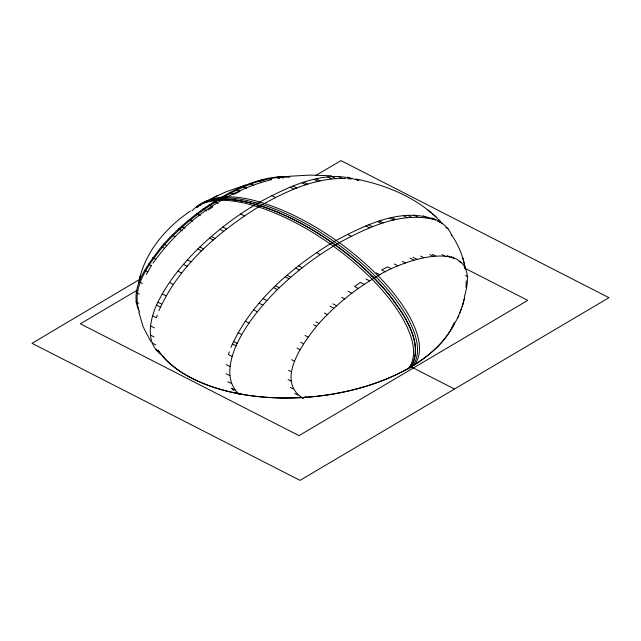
<?xml version="1.0" encoding="UTF-8"?>
<svg xmlns="http://www.w3.org/2000/svg" width="641" height="641" viewBox="0 0 641 641"><rect width="100%" height="100%" fill="white"/><g stroke="black" fill="none" stroke-linecap="round" stroke-linejoin="round"><path stroke-width="0.96" d="M161.252 354.369C145.082 343.576 149.786 320.268 156.476 305.132C166.388 283.875 181.355 265.422 197.869 248.94C213.99 233.252 231.738 219.206 250.879 207.372M240.864 393.294L239.301 394.215C224.366 381.443 229.799 358.8 237.194 343.368C247.009 323.08 261.536 305.461 277.385 289.588C293.506 273.907 311.246 259.861 330.379 248.035A327.976 207.748 -62.9 0 1 340.988 241.761C369.577 226.473 402.716 211.105 435.624 219.879C402.508 206.819 366.636 224.414 337.206 239.83A327.976 207.748 -62.9 0 0 326.59 246.104C287.24 271.255 250.102 304.018 230.928 347.406M306.029 396.507L303.009 398.285C274.412 380.434 304.187 341.108 318.938 323.473C335.147 305.581 354 290.053 374.793 277.777C401.739 259.285 484.195 232.21 464.372 296.551M139.57 311.943C127.743 289.283 148.039 264.188 161.436 246.737C174.08 231.986 188.839 219.19 204.639 207.932C229.582 191.347 258.051 175.538 288.899 176.636M466.007 287.585L466.247 280.822M138.704 282.865C144.233 252.746 165.658 227.859 190.377 211.017M139.826 277.906L140.299 275.798M461.424 308.77L457.786 317.76L452.153 328.016M462.113 306.759L464.677 297.304L462.93 304.339L459.605 313.521M229.31 351.869L228.332 354.545L232.122 356.476M157.341 315.1L156.372 317.776L152.582 315.845M158.96 310.637C178.15 267.233 215.304 234.47 254.669 209.311A328.008 207.772 -62.9 0 1 265.278 203.037C289.924 189.576 317.119 177.477 345.739 178.551M457.786 317.76L458.788 315.436M146.332 274.452L151.356 265.606M411.025 366.804C424.638 341.076 402.78 313.088 387.917 293.209C366.884 268.275 341.292 247.426 313.473 230.496C292.937 218.244 271.015 207.94 247.698 202.292C231.265 199.006 211.434 195.954 197.268 207.059M152.959 263.195C181.451 223.485 223.509 191.667 271.303 179.672M408.301 369.024C419.23 353.856 411.025 333.857 403.165 319.25C388.911 294.531 368.423 274.052 346.452 256.128C321.149 236.064 293.089 219.11 262.57 208.301C243.123 202.083 221.225 196.33 201.354 203.99M410.28 367.854C421.217 352.686 413.004 332.687 405.144 318.08C390.89 293.362 370.402 272.882 348.432 254.958C323.128 234.894 295.068 217.94 264.549 207.131C245.102 200.905 223.204 195.16 203.333 202.82M412.259 366.684C423.196 351.516 414.991 331.517 407.123 316.91C392.869 292.192 372.381 271.704 350.411 253.78C325.107 233.725 297.047 216.77 266.528 205.961C247.081 199.736 225.183 193.991 205.32 201.651M414.743 364.753C424.951 349.593 416.802 330.139 409.11 315.733C392.516 287.176 367.982 264.124 341.773 244.445C316.35 225.985 288.442 210.352 258.147 201.546C236.297 195.184 209.15 192.797 191.947 210.873M196.683 207.147L198.061 205.865M197.284 207.251L200.048 204.695M199.952 205.44L202.027 203.518M208.429 209.871L212.796 206.915L209.006 204.976M140.403 278.955L32.05 343.32L300.004 480.373L608.95 297.68L340.996 160.627L315.997 175.346M137.118 290.237L80.365 323.801L299.01 435.632L527.743 300.373L464.637 268.098M358.816 180.522C325.748 168.759 290.653 185.746 261.488 201.098A328.008 207.772 -62.9 0 0 250.879 207.372M234.886 193.919L240.006 191.363L236.217 189.424M214.863 196.907L226.233 191.755L245.623 184.985M210.593 199.014L217.964 195.361M277.817 178.575L279.676 178.262M289.075 176.291L309.755 175.081L331.413 175.786M289.844 177.124C258.996 176.019 230.528 191.835 205.585 208.421C189.792 219.671 175.025 232.475 162.381 247.218C148.688 264.589 131.525 286.783 138.801 310.14M347.646 178.695L350.499 178.927M356.14 179.063C383.134 184.464 409.783 194.76 431.048 212.604M431.842 217.948C440.327 221.217 448.476 226.505 451.737 235.423M356.172 179.192L358.439 180.353M441.248 222.707L437.458 220.768L442.739 223.525M347.67 177.06L351.452 178.999M423.348 215.809L427.13 217.748M445.832 227.603L448.099 228.765M338.144 176.307L341.933 178.246M413.83 215.047L417.62 216.987M331.902 176.604L335.692 178.543M407.716 215.344L411.498 217.275M327.655 176.948L331.437 178.879M403.341 215.688L407.123 217.62M316.301 178.911L320.083 180.842M391.988 217.644L395.777 219.583M314.178 179.44L317.96 181.371M389.936 218.156L393.718 220.095M451.368 256.825L454.397 258.379M303.978 182.236L307.768 184.175M379.672 220.977L383.462 222.908M459.004 261.56L461.28 262.722M447.106 255.591L450.134 257.145M377.797 221.602L381.587 223.541M302.055 182.877L305.845 184.816M441.945 254.549L444.974 256.104M464.332 268.058L465.847 268.835M280.189 176.507L283.218 178.062M432.435 254.405L435.463 255.951M277.769 176.652L280.037 177.813M429.847 254.549L432.875 256.104M293.097 186.082L296.887 188.013M368.831 224.807L372.613 226.738M465.646 275.47L467.914 276.632M290.157 187.204L293.947 189.135M365.851 225.944L369.633 227.875M268.459 178.222L271.488 179.768M420.688 256.088L423.717 257.642M261.712 179.76L265.494 181.691M413.036 257.273L416.818 259.204M258.66 180.674L261.688 182.22M410.112 258.139L413.894 260.078M250.246 183.582L253.275 185.137M402.444 261.448L405.473 262.994M271.76 195.561L275.542 197.5M347.446 234.302L351.228 236.241M242.843 186.507L246.625 188.438M394.287 263.98L398.069 265.919M391.443 268.835L387.661 266.904L381.651 269.901L385.433 271.84M230.215 192.436L234.005 194.367M224.703 195.425L227.731 196.971M376.131 272.89L379.921 274.829M219.583 198.365L222.611 199.912M371.011 275.838L374.793 277.777M240.712 213.926L244.493 215.857M316.446 252.634L320.236 254.573M214.471 201.466L218.26 203.405M365.899 278.947L369.681 280.878M364.216 284.388L360.426 282.457L354.521 286.495L358.303 288.434M203.101 209.014L206.883 210.953M298.482 265.775L302.272 267.714M196.651 213.822L200.441 215.753M222.748 227.066L226.537 228.997M348.063 291.31L351.853 293.241M219.919 229.35L223.701 231.289M295.613 268.098L299.403 270.037M189.504 219.502L192.532 221.049M341.677 297.384L344.706 298.93M211.33 236.529L215.112 238.468M287.016 275.285L290.798 277.224M209.495 238.107L213.277 240.046M285.221 276.824L289.011 278.763M181.459 226.321L185.241 228.26M332.855 303.826L336.645 305.765M330.083 306.318L333.873 308.257M178.559 228.933L182.348 230.864M199.864 247.033L203.654 248.972M275.534 285.806L279.324 287.745M172.245 235.119L175.265 236.665M324.394 313.032L327.415 314.587M197.869 248.94L201.659 250.871M273.603 287.657L277.385 289.588M410.032 366.291L454.1 388.839M315.917 321.926L318.938 323.473M163.623 244.149L166.652 245.695M187.348 259.909L191.138 261.849M263.09 298.618L266.872 300.557M161.436 246.737L164.465 248.283M313.569 324.691L316.598 326.245M183.486 264.372L187.268 266.311M259.108 303.217L262.898 305.156M152.782 257.714L155.811 259.26M305.068 335.491L308.097 337.046M177.837 271.103L181.627 273.042M253.58 309.819L257.361 311.75M148.52 264.156L151.548 265.703M300.629 342.214L303.658 343.76M245.183 321.165L248.972 323.104M169.44 282.457L173.222 284.396M297.031 348.095L300.052 349.641M144.746 270.318L147.775 271.864M291.631 359.697L294.66 361.252M139.329 281.928L142.358 283.482M237.947 332.599L241.737 334.538M162.197 293.899L165.987 295.838M157.926 302.207L161.708 304.138M233.412 341.437L237.194 343.368M288.61 370.298L291.639 371.844M136.293 292.536L139.321 294.091M156.476 305.132L160.258 307.063M232.218 343.832L236.008 345.771M288.13 379.6L291.158 381.155M135.788 301.855L138.624 303.313M290.221 387.388L293.249 388.935M294.804 393.486L297.833 395.032M299.98 396.739L303.009 398.285M226.249 364.585L230.039 366.524M150.491 325.892L154.281 327.823M150.315 335.019L154.096 336.95M226.081 373.711L229.863 375.65M152.077 342.999L155.859 344.93M227.843 381.683L231.633 383.622M155.707 349.657L159.497 351.597M235.271 390.281L231.489 388.35L233.5 390.313M235.519 392.276L239.301 394.215M451.376 256.921L453.668 258.371M432.162 213.549L440.511 221.209M427.291 209.439L436.056 216.826M451.216 234.302C458.147 244.381 463.018 255.839 465.19 267.89L462.834 258.002M150.675 341.357L143.255 327.046L138.849 312.271M454.637 322.463A155.426 85.101 -5.3 0 1 317.84 396.218A155.426 85.101 -5.3 0 1 162.333 355.787M160.546 353.592A155.426 85.101 -5.3 0 1 158.856 351.308M454.357 322.816A155.426 85.101 -5.3 0 1 314.619 396.499A155.426 85.101 -5.3 0 1 160.082 353.071M158.952 351.548A155.426 85.101 -5.3 0 1 157.886 350.002"/></g></svg>
